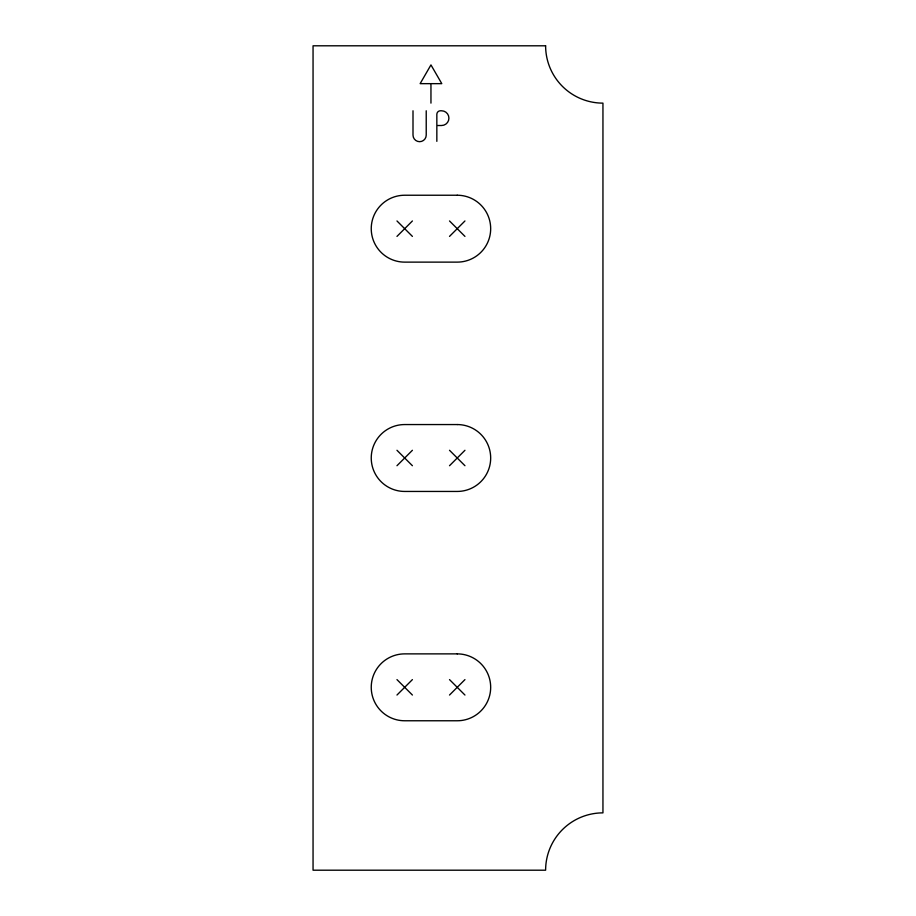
<?xml version="1.0" encoding="UTF-8"?>
<svg xmlns="http://www.w3.org/2000/svg" width="916" height="916" viewBox="0 0 916 916"><rect width="100%" height="100%" fill="white"/><g stroke="black" fill="none" stroke-linecap="round" stroke-linejoin="round"><path stroke-width="1.37" d="M396.971 236.397L412.406 220.962M449.516 236.397L464.95 220.962M396.971 465.717L412.406 450.283M449.516 465.717L464.95 450.283M396.971 695.038L412.406 679.603M449.516 695.038L464.95 679.603M430.199 83.654L420.135 83.654L430.955 64.91L441.787 83.654L430.955 83.654L430.955 103.13M437.608 125.515L441.546 125.515A7.362 7.362 0 0 0 448.92 118.141A7.362 7.362 0 0 0 441.546 110.779L440.424 110.779A3.584 3.584 0 0 0 436.84 114.351L436.84 141.35M449.516 220.962L464.95 236.397M396.971 220.962L412.406 236.397M449.516 450.283L464.95 465.717M396.971 450.283L412.406 465.717M449.516 679.603L464.95 695.038M396.971 679.603L412.406 695.038M426.226 110.779L426.226 135.076A6.607 6.607 0 0 1 419.608 141.682A6.607 6.607 0 0 1 413.002 135.076L413.002 110.779M545.615 45.8L313.054 45.8L313.054 870.2L545.615 870.2A57.33 57.33 0 0 1 602.946 812.87L602.946 103.13A57.33 57.33 0 0 1 545.615 45.8M457.233 195.234L404.689 195.234A33.445 33.445 0 0 0 371.243 228.679A33.445 33.445 0 0 0 404.689 262.125L457.233 262.125A33.445 33.445 0 0 0 490.678 228.679A33.445 33.445 0 0 0 457.233 195.234M457.233 424.555L404.689 424.555A33.445 33.445 0 0 0 371.243 458A33.445 33.445 0 0 0 404.689 491.445L457.233 491.445A33.445 33.445 0 0 0 490.678 458A33.445 33.445 0 0 0 457.233 424.555M457.233 653.875L404.689 653.875A33.445 33.445 0 0 0 371.243 687.321A33.445 33.445 0 0 0 404.689 720.766L457.233 720.766A33.445 33.445 0 0 0 490.678 687.321A33.445 33.445 0 0 0 457.233 653.875"/></g></svg>
